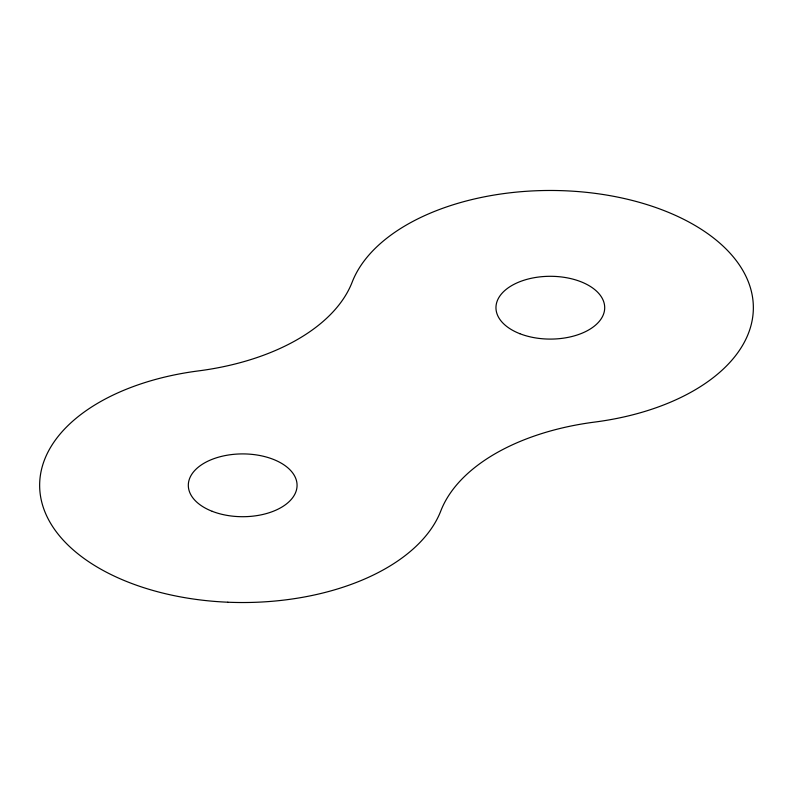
<?xml version="1.0" encoding="UTF-8"?>
<svg xmlns="http://www.w3.org/2000/svg" width="793" height="793" viewBox="0 0 793 793"><rect width="100%" height="100%" fill="white"/><g stroke="black" fill="none" stroke-linecap="round" stroke-linejoin="round"><path stroke-width="1.19" d="M519.841 333.694A54.38 31.403 0 0 0 604.563 309.934A54.38 31.403 0 0 0 526.562 279.453A54.38 31.403 0 0 0 519.841 333.694M212.197 511.307A54.38 31.403 0 0 0 296.929 487.546A54.38 31.403 0 0 0 218.918 457.065A54.38 31.403 0 0 0 212.197 511.307M227.799 602.214A203.028 117.215 0 0 0 440.819 510.89A203.028 117.215 0 0 1 594.631 422.084A203.028 117.215 0 0 0 752.805 299.1A203.028 117.215 0 0 0 565.201 190.786A203.028 117.215 0 0 0 352.181 282.11A203.028 117.215 0 0 1 198.369 370.916A203.028 117.215 0 0 0 40.195 493.9A203.028 117.215 0 0 0 227.799 602.214"/></g></svg>
